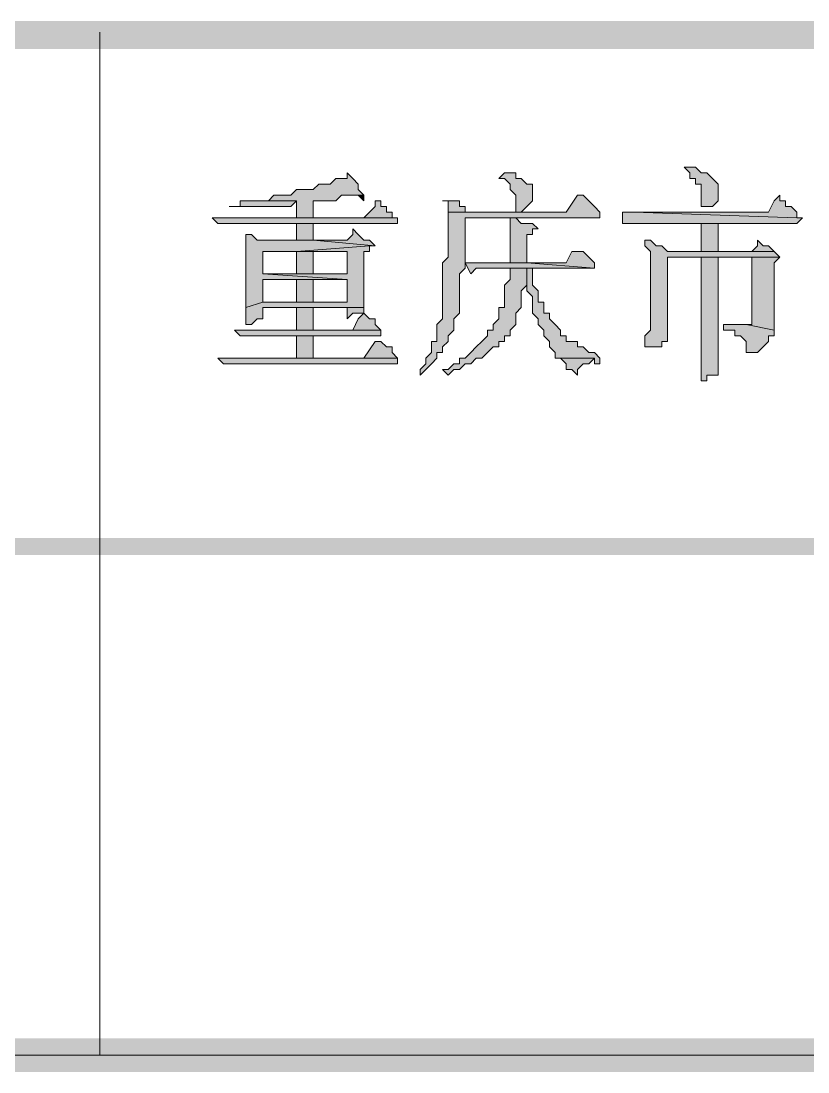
# Model space of a CAD drawing. Header units: millimetres. Extents: x 6 to 291, y 4 to 206.
# Drawn here: x 222.33 to 228.26, y 8.64 to 16.55 of the extents above; entities that cross this region are included whole.
import ezdxf

# ---------------------------------------------------------------- set-up
doc = ezdxf.new("R2010")
doc.units = ezdxf.units.MM
doc.layers.add('C00-00-00', color=7, linetype='Continuous')

msp = doc.modelspace()

# ---------------------------------------------------------------- hatches: boundary and pattern name
at = {"layer": 'C00-00-00'}
h = msp.add_hatch(color=256, dxfattribs=at)
h.dxf.hatch_style = 2
h.paths.add_polyline_path([(286.342664, 16.340669), (286.342664, 16.552333), (101.388337, 16.340669)])
h = msp.add_hatch(color=256, dxfattribs=at)
h.dxf.hatch_style = 2
h.paths.add_polyline_path([(286.342664, 16.552333), (101.388337, 16.340669), (101.388337, 16.552333)])
h = msp.add_hatch(color=256, dxfattribs=at)
h.dxf.hatch_style = 2
h.paths.add_polyline_path([(227.330003, 15.451673), (227.372337, 15.40934), (227.372337, 15.367006), (227.41467, 15.367006), (227.41467, 15.324673), (227.457003, 15.324673), (227.457003, 15.28234), (227.457003, 15.240006), (227.457003, 15.197673), (227.457003, 15.15534), (227.499337, 15.15534), (227.54167, 15.15534), (227.584003, 15.197673), (227.584003, 15.324673), (227.54167, 15.367006), (227.499337, 15.40934), (227.457003, 15.40934), (227.41467, 15.451673), (227.372337, 15.451673)])
h = msp.add_hatch(color=256, dxfattribs=at)
h.dxf.hatch_style = 2
h.paths.add_polyline_path([(224.789994, 15.409331), (224.789994, 15.366997), (224.74766, 15.366997), (224.705327, 15.366997), (224.662994, 15.324664), (224.62066, 15.324664), (224.578327, 15.324664), (224.535994, 15.282331), (224.49366, 15.282331), (224.451327, 15.282331), (224.408994, 15.282331), (224.36666, 15.239997), (224.324327, 15.239997), (224.281994, 15.239997), (224.23966, 15.239997), (224.197327, 15.197664), (224.11266, 15.197664), (224.070327, 15.197664), (223.98566, 15.197664), (224.408994, 15.197664), (224.408994, 15.070664), (223.85866, 15.070664), (224.535994, 15.070664), (224.535994, 15.197664), (224.578327, 15.197664), (224.62066, 15.197664), (224.705327, 15.197664), (224.74766, 15.239997), (224.916994, 15.239997), (224.87466, 15.282331), (224.87466, 15.324664), (224.832327, 15.366997)])
h = msp.add_hatch(color=256, dxfattribs=at)
h.dxf.hatch_style = 2
h.paths.add_polyline_path([(225.975338, 15.409331), (225.933004, 15.366997), (225.975338, 15.366997), (226.017671, 15.324664), (226.017671, 15.282331), (226.060004, 15.239997), (226.060004, 15.155331), (226.060004, 15.112997), (225.721338, 15.112997), (226.102338, 15.112997), (226.144671, 15.155331), (226.187004, 15.197664), (226.187004, 15.282331), (226.187004, 15.324664), (226.144671, 15.324664), (226.102338, 15.366997), (226.060004, 15.366997), (226.060004, 15.409331), (226.017671, 15.409331)])
h = msp.add_hatch(color=256, dxfattribs=at)
h.dxf.hatch_style = 2
h.paths.add_polyline_path([(224.917004, 15.24001), (224.832336, 15.24001), (224.874662, 15.24001), (224.917004, 15.197667)])
h = msp.add_hatch(color=256, dxfattribs=at)
h.dxf.hatch_style = 2
h.paths.add_polyline_path([(226.568002, 15.24001), (226.525669, 15.24001), (226.441002, 15.11301), (225.552002, 15.11301), (225.552002, 15.070676), (225.552002, 14.774343), (225.509669, 14.73201), (225.509669, 14.393343), (225.509669, 14.308676), (225.467335, 14.266343), (225.467335, 14.22401), (225.467335, 14.181676), (225.467335, 14.139343), (225.425002, 14.139343), (225.425002, 14.09701), (225.425002, 14.054676), (225.382669, 14.012343), (225.382669, 13.97001), (225.340335, 13.927676), (225.340335, 13.885343), (225.382669, 13.927676), (225.425002, 13.97001), (225.467335, 14.012343), (225.467335, 14.054676), (225.509669, 14.054676), (225.509669, 14.09701), (225.552002, 14.139343), (225.552002, 14.181676), (225.594335, 14.22401), (225.594335, 14.266343), (225.594335, 14.308676), (225.636669, 14.35101), (225.636669, 14.435676), (225.636669, 14.647343), (225.679002, 14.689676), (225.679002, 15.070676), (226.652669, 15.070676), (226.695002, 15.070676), (226.695002, 15.11301), (226.652669, 15.155343), (226.610335, 15.197676)])
h = msp.add_hatch(color=256, dxfattribs=at)
h.dxf.hatch_style = 2
h.paths.add_polyline_path([(228.049662, 15.24001), (228.007329, 15.197676), (227.964996, 15.11301), (226.948996, 15.11301), (228.176662, 15.070676), (228.176662, 15.11301), (228.134329, 15.155343), (228.091996, 15.155343), (228.091996, 15.197676), (228.049662, 15.197676)])
h = msp.add_hatch(color=256, dxfattribs=at)
h.dxf.hatch_style = 2
h.paths.add_polyline_path([(223.985666, 15.197667), (223.985666, 15.155334), (223.900999, 15.155334), (224.154999, 15.155334), (224.197333, 15.155334), (224.366666, 15.155334), (224.408999, 15.197667)])
h = msp.add_hatch(color=256, dxfattribs=at)
h.dxf.hatch_style = 2
h.paths.add_polyline_path([(225.043999, 15.197667), (225.001666, 15.197667), (225.001666, 15.155334), (224.916999, 15.070667), (224.535999, 15.070667), (225.170999, 15.070667), (225.128666, 15.070667), (225.128666, 15.113001), (225.086333, 15.113001), (225.086333, 15.155334), (225.043999, 15.155334)])
h = msp.add_hatch(color=256, dxfattribs=at)
h.dxf.hatch_style = 2
h.paths.add_polyline_path([(225.509669, 15.197667), (225.552002, 15.197667), (225.552002, 15.113001), (226.102335, 15.113001), (225.679002, 15.113001), (225.679002, 15.155334), (225.636669, 15.155334), (225.636669, 15.197667), (225.594335, 15.197667), (225.552002, 15.197667)])
h = msp.add_hatch(color=256, dxfattribs=at)
h.dxf.hatch_style = 2
h.paths.add_polyline_path([(223.774003, 15.070672), (223.816336, 15.028339), (225.171003, 15.028339), (225.171003, 15.070672), (223.858669, 15.070672), (223.816336, 15.070672)])
h = msp.add_hatch(color=256, dxfattribs=at)
h.dxf.hatch_style = 2
h.paths.add_polyline_path([(226.017664, 15.070672), (226.017664, 14.816672), (226.017664, 14.732006), (225.763664, 14.732006), (226.144664, 14.732006), (226.144664, 14.859006), (226.144664, 14.943672), (226.186997, 14.943672), (226.186997, 14.986006), (226.229331, 14.986006), (226.186997, 15.028339), (226.144664, 15.028339), (226.102331, 15.028339), (226.059997, 15.070672)])
h = msp.add_hatch(color=256, dxfattribs=at)
h.dxf.hatch_style = 2
h.paths.add_polyline_path([(226.864334, 15.112999), (226.864334, 15.028332), (228.176667, 15.028332), (228.219001, 15.070665), (228.176667, 15.070665), (226.949001, 15.112999)])
h = msp.add_hatch(color=256, dxfattribs=at)
h.dxf.hatch_style = 2
h.paths.add_polyline_path([(224.536004, 15.02833), (224.408993, 15.02833), (224.408993, 14.901335), (224.155003, 14.901335), (224.536004, 14.901335)])
h = msp.add_hatch(color=256, dxfattribs=at)
h.dxf.hatch_style = 2
h.paths.add_polyline_path([(224.832336, 14.986004), (224.832336, 14.94367), (224.790003, 14.901337), (224.536003, 14.901337), (225.001669, 14.859004), (224.959336, 14.901337), (224.917003, 14.901337), (224.874669, 14.94367)])
h = msp.add_hatch(color=256, dxfattribs=at)
h.dxf.hatch_style = 2
h.paths.add_polyline_path([(227.583993, 15.02833), (227.456998, 15.02833), (227.456998, 14.816666), (227.202992, 14.816666), (227.583993, 14.816666)])
h = msp.add_hatch(color=256, dxfattribs=at)
h.dxf.hatch_style = 2
h.paths.add_polyline_path([(224.027992, 14.943661), (224.027992, 14.393328), (224.154992, 14.435661), (224.154992, 14.604995), (224.408992, 14.604995), (224.789992, 14.604995), (224.154992, 14.647328), (224.154992, 14.816661), (224.408992, 14.816661), (224.959326, 14.858995), (225.001659, 14.858995), (224.535992, 14.901328), (224.154992, 14.901328), (224.112659, 14.901328), (224.070326, 14.943661)])
h = msp.add_hatch(color=256, dxfattribs=at)
h.dxf.hatch_style = 2
h.paths.add_polyline_path([(227.033671, 14.901335), (227.033671, 14.859002), (227.076004, 14.816669), (227.076004, 14.224002), (227.033671, 14.181669), (227.033671, 14.097002), (227.076004, 14.097002), (227.118338, 14.097002), (227.160671, 14.097002), (227.160671, 14.139335), (227.203004, 14.139335), (227.203004, 14.774335), (227.457004, 14.774335), (228.049671, 14.774335), (228.007338, 14.816669), (227.203004, 14.816669), (227.160671, 14.859002), (227.118338, 14.859002), (227.076004, 14.901335)])
h = msp.add_hatch(color=256, dxfattribs=at)
h.dxf.hatch_style = 2
h.paths.add_polyline_path([(227.880341, 14.901335), (227.880341, 14.859002), (227.838008, 14.816669), (227.584008, 14.816669), (228.007341, 14.816669), (227.965008, 14.859002), (227.922674, 14.859002)])
h = msp.add_hatch(color=256, dxfattribs=at)
h.dxf.hatch_style = 2
h.paths.add_polyline_path([(224.959331, 14.859009), (224.408997, 14.816675), (224.789997, 14.816675), (224.789997, 14.647342), (224.154997, 14.647342), (224.789997, 14.605009), (224.789997, 14.435675), (224.535997, 14.435675), (224.154997, 14.435675), (224.027997, 14.393342), (224.027997, 14.266342), (224.070331, 14.266342), (224.112664, 14.308675), (224.154997, 14.308675), (224.154997, 14.351009), (224.154997, 14.393342), (224.408997, 14.393342), (224.535997, 14.393342), (224.789997, 14.393342), (224.916997, 14.393342), (224.916997, 14.816675), (224.959331, 14.816675)])
h = msp.add_hatch(color=256, dxfattribs=at)
h.dxf.hatch_style = 2
h.paths.add_polyline_path([(224.408993, 14.816666), (224.408993, 14.647329), (224.536004, 14.647329), (224.536004, 14.816666), (224.789994, 14.816666)])
h = msp.add_hatch(color=256, dxfattribs=at)
h.dxf.hatch_style = 2
h.paths.add_polyline_path([(226.52566, 14.816666), (226.483326, 14.816666), (226.440993, 14.732), (226.14466, 14.732), (226.65266, 14.689666), (226.65266, 14.732), (226.610326, 14.774333), (226.567993, 14.816666)])
h = msp.add_hatch(color=256, dxfattribs=at)
h.dxf.hatch_style = 2
h.paths.add_polyline_path([(225.679006, 14.731998), (225.721339, 14.647331), (225.763672, 14.689665), (226.652672, 14.689665), (226.144672, 14.731998), (225.721339, 14.731998)])
h = msp.add_hatch(color=256, dxfattribs=at)
h.dxf.hatch_style = 2
h.paths.add_polyline_path([(227.583993, 14.77434), (227.456993, 14.77434), (227.456993, 14.054674), (227.456993, 13.843007), (227.499326, 13.843007), (227.499326, 13.88534), (227.54166, 13.88534), (227.583993, 13.88534)])
h = msp.add_hatch(color=256, dxfattribs=at)
h.dxf.hatch_style = 2
h.paths.add_polyline_path([(228.049662, 14.77434), (227.837996, 14.77434), (227.837996, 14.308674), (227.837996, 14.26634), (227.795662, 14.26634), (228.007329, 14.224007), (228.007329, 14.732007)])
h = msp.add_hatch(color=256, dxfattribs=at)
h.dxf.hatch_style = 2
h.paths.add_polyline_path([(226.017664, 14.689672), (226.017664, 14.605005), (225.975331, 14.562672), (225.975331, 14.478005), (225.975331, 14.435672), (225.975331, 14.393338), (225.932997, 14.393338), (225.932997, 14.351005), (225.932997, 14.308672), (225.890664, 14.266338), (225.890664, 14.224005), (225.848331, 14.224005), (225.848331, 14.181672), (225.805997, 14.139338), (225.763664, 14.097005), (225.721331, 14.054672), (225.678997, 14.012338), (225.636664, 14.012338), (225.636664, 13.970005), (225.594331, 13.970005), (225.551997, 13.927672), (225.509664, 13.927672), (225.551997, 13.885338), (225.594331, 13.927672), (225.636664, 13.927672), (225.678997, 13.970005), (225.721331, 13.970005), (225.763664, 14.012338), (225.805997, 14.012338), (225.848331, 14.054672), (225.890664, 14.097005), (225.932997, 14.097005), (225.932997, 14.139338), (225.975331, 14.139338), (225.975331, 14.181672), (226.017664, 14.181672), (226.017664, 14.224005), (226.059997, 14.266338), (226.059997, 14.308672), (226.059997, 14.351005), (226.102331, 14.393338), (226.102331, 14.435672), (226.102331, 14.520338), (226.144664, 14.562672), (226.144664, 14.689672)])
h = msp.add_hatch(color=256, dxfattribs=at)
h.dxf.hatch_style = 2
h.paths.add_polyline_path([(226.187001, 14.689672), (226.017668, 14.689672), (226.144668, 14.689672), (226.144668, 14.520338), (226.187001, 14.478005), (226.187001, 14.435672), (226.187001, 14.393338), (226.187001, 14.351005), (226.229335, 14.308672), (226.229335, 14.266338), (226.271668, 14.224005), (226.271668, 14.181672), (226.314001, 14.139338), (226.314001, 14.097005), (226.356335, 14.054672), (226.356335, 14.012338), (226.398668, 14.012338), (226.652668, 14.012338), (226.652668, 13.970005), (226.695001, 13.970005), (226.695001, 14.012338), (226.652668, 14.054672), (226.610335, 14.054672), (226.568001, 14.097005), (226.525668, 14.097005), (226.525668, 14.139338), (226.483335, 14.139338), (226.441001, 14.139338), (226.441001, 14.181672), (226.398668, 14.181672), (226.398668, 14.224005), (226.356335, 14.266338), (226.314001, 14.308672), (226.314001, 14.351005), (226.271668, 14.351005), (226.271668, 14.393338), (226.271668, 14.435672), (226.229335, 14.435672), (226.229335, 14.478005), (226.229335, 14.520338), (226.187001, 14.562672), (226.187001, 14.605005), (226.187001, 14.647338)])
h = msp.add_hatch(color=256, dxfattribs=at)
h.dxf.hatch_style = 2
h.paths.add_polyline_path([(224.536004, 14.435666), (224.536004, 14.605003), (224.408993, 14.605003), (224.408993, 14.435666)])
h = msp.add_hatch(color=256, dxfattribs=at)
h.dxf.hatch_style = 2
h.paths.add_polyline_path([(224.917004, 14.350997), (224.874671, 14.308664), (224.832338, 14.223997), (224.028004, 14.223997), (225.044004, 14.223997), (225.001671, 14.266331), (225.001671, 14.308664), (224.959338, 14.308664)])
h = msp.add_hatch(color=256, dxfattribs=at)
h.dxf.hatch_style = 2
h.paths.add_polyline_path([(224.536004, 14.224002), (224.536004, 14.39334), (224.408993, 14.39334), (224.408993, 14.224002)])
h = msp.add_hatch(color=256, dxfattribs=at)
h.dxf.hatch_style = 2
h.paths.add_polyline_path([(224.917004, 14.39334), (224.790004, 14.39334), (224.790004, 14.308673), (224.832338, 14.351006), (224.874671, 14.351006), (224.917004, 14.351006)])
h = msp.add_hatch(color=256, dxfattribs=at)
h.dxf.hatch_style = 2
h.paths.add_polyline_path([(227.626335, 14.266329), (227.626335, 14.223995), (227.668669, 14.223995), (227.711002, 14.223995), (227.711002, 14.181662), (227.753335, 14.181662), (227.795669, 14.139329), (227.795669, 14.096995), (227.795669, 14.054662), (227.838002, 14.054662), (227.880335, 14.054662), (227.922669, 14.096995), (227.965002, 14.139329), (227.965002, 14.181662), (228.007335, 14.181662), (228.007335, 14.223995), (227.795669, 14.266329), (227.753335, 14.266329), (227.668669, 14.266329)])
h = msp.add_hatch(color=256, dxfattribs=at)
h.dxf.hatch_style = 2
h.paths.add_polyline_path([(223.94334, 14.224002), (223.985673, 14.181669), (225.044006, 14.181669), (225.044006, 14.224002)])
h = msp.add_hatch(color=256, dxfattribs=at)
h.dxf.hatch_style = 2
h.paths.add_polyline_path([(224.536004, 14.012339), (224.536004, 14.181676), (224.408993, 14.181676), (224.408993, 14.012339)])
h = msp.add_hatch(color=256, dxfattribs=at)
h.dxf.hatch_style = 2
h.paths.add_polyline_path([(225.001673, 14.139334), (224.917006, 14.012334), (223.901006, 14.012334), (225.171006, 14.012334), (225.128673, 14.054667), (225.128673, 14.097001), (225.08634, 14.097001), (225.044006, 14.139334)])
h = msp.add_hatch(color=256, dxfattribs=at)
h.dxf.hatch_style = 2
h.paths.add_polyline_path([(223.816329, 14.012339), (223.858662, 13.970006), (225.170996, 13.970006), (225.170996, 14.012339), (223.900996, 14.012339)])
h = msp.add_hatch(color=256, dxfattribs=at)
h.dxf.hatch_style = 2
h.paths.add_polyline_path([(226.398665, 14.012339), (226.440998, 13.970006), (226.440998, 13.927672), (226.483331, 13.927672), (226.525665, 13.885339), (226.525665, 13.927672), (226.567998, 13.970006), (226.610331, 13.970006), (226.652665, 14.012339)])
h = msp.add_hatch(color=256, dxfattribs=at)
h.dxf.hatch_style = 2
h.paths.add_polyline_path([(139.784669, 12.657674), (139.784669, 12.530663), (286.342664, 12.657674)])
h = msp.add_hatch(color=256, dxfattribs=at)
h.dxf.hatch_style = 2
h.paths.add_polyline_path([(139.784669, 12.530663), (286.342664, 12.657674), (286.342664, 12.530663)])
h = msp.add_hatch(color=256, dxfattribs=at)
h.dxf.hatch_style = 2
h.paths.add_polyline_path([(139.784669, 12.657674), (139.784669, 12.530663), (286.342664, 12.657674)])
h = msp.add_hatch(color=256, dxfattribs=at)
h.dxf.hatch_style = 2
h.paths.add_polyline_path([(139.784669, 12.530663), (286.342664, 12.657674), (286.342664, 12.530663)])
h = msp.add_hatch(color=256, dxfattribs=at)
h.dxf.hatch_style = 2
h.paths.add_polyline_path([(286.469659, 8.636004), (286.173327, 8.89001), (17.653, 8.636004)])
h = msp.add_hatch(color=256, dxfattribs=at)
h.dxf.hatch_style = 2
h.paths.add_polyline_path([(286.173327, 8.89001), (17.653, 8.636004), (17.907, 8.89001)])
h = msp.add_hatch(color=256, dxfattribs=at)
h.dxf.hatch_style = 2
h.paths.add_polyline_path([(101.388337, 8.847667), (101.388337, 8.67833), (286.342664, 8.847667)])
h = msp.add_hatch(color=256, dxfattribs=at)
h.dxf.hatch_style = 2
h.paths.add_polyline_path([(101.388337, 8.67833), (286.342664, 8.847667), (286.342664, 8.67833)])

# ---------------------------------------------------------------- linework, layer by layer
at = {"layer": 'C00-00-00', "lineweight": 15}
for points in [[(222.927333, 16.467664), (222.927333, 8.762999)], [(286.342664, 8.762999), (103.759001, 8.762999)], [(139.784669, 8.762999), (103.759001, 8.762999), (286.342664, 8.762999)], [(139.784669, 8.762999), (103.759001, 8.762999), (286.342664, 8.762999)]]:
    msp.add_lwpolyline(points, dxfattribs=at)
at = {"layer": 'C00-00-00', "lineweight": 13}
for points in [[(227.330003, 15.451673), (227.372337, 15.40934), (227.372337, 15.367006), (227.41467, 15.367006), (227.41467, 15.324673), (227.457003, 15.324673), (227.457003, 15.28234), (227.457003, 15.240006), (227.457003, 15.197673), (227.457003, 15.15534), (227.499337, 15.15534), (227.54167, 15.15534), (227.584003, 15.197673), (227.584003, 15.324673), (227.54167, 15.367006), (227.499337, 15.40934), (227.457003, 15.40934), (227.41467, 15.451673), (227.372337, 15.451673)], [(224.789994, 15.409331), (224.789994, 15.366997), (224.74766, 15.366997), (224.705327, 15.366997), (224.662994, 15.324664), (224.62066, 15.324664), (224.578327, 15.324664), (224.535994, 15.282331), (224.49366, 15.282331), (224.451327, 15.282331), (224.408994, 15.282331), (224.36666, 15.239997), (224.324327, 15.239997), (224.281994, 15.239997), (224.23966, 15.239997), (224.197327, 15.197664), (224.11266, 15.197664), (224.070327, 15.197664), (223.98566, 15.197664), (224.408994, 15.197664), (224.408994, 15.070664), (223.85866, 15.070664), (224.535994, 15.070664), (224.535994, 15.197664), (224.578327, 15.197664), (224.62066, 15.197664), (224.705327, 15.197664), (224.74766, 15.239997), (224.916994, 15.239997), (224.87466, 15.282331), (224.87466, 15.324664), (224.832327, 15.366997)], [(225.975338, 15.409331), (225.933004, 15.366997), (225.975338, 15.366997), (226.017671, 15.324664), (226.017671, 15.282331), (226.060004, 15.239997), (226.060004, 15.155331), (226.060004, 15.112997), (225.721338, 15.112997), (226.102338, 15.112997), (226.144671, 15.155331), (226.187004, 15.197664), (226.187004, 15.282331), (226.187004, 15.324664), (226.144671, 15.324664), (226.102338, 15.366997), (226.060004, 15.366997), (226.060004, 15.409331), (226.017671, 15.409331)], [(224.917004, 15.24001), (224.832336, 15.24001), (224.874662, 15.24001), (224.917004, 15.197667)], [(226.568002, 15.24001), (226.525669, 15.24001), (226.441002, 15.11301), (225.552002, 15.11301), (225.552002, 15.070676), (225.552002, 14.774343), (225.509669, 14.73201), (225.509669, 14.393343), (225.509669, 14.308676), (225.467335, 14.266343), (225.467335, 14.22401), (225.467335, 14.181676), (225.467335, 14.139343), (225.425002, 14.139343), (225.425002, 14.09701), (225.425002, 14.054676), (225.382669, 14.012343), (225.382669, 13.97001), (225.340335, 13.927676), (225.340335, 13.885343), (225.382669, 13.927676), (225.425002, 13.97001), (225.467335, 14.012343), (225.467335, 14.054676), (225.509669, 14.054676), (225.509669, 14.09701), (225.552002, 14.139343), (225.552002, 14.181676), (225.594335, 14.22401), (225.594335, 14.266343), (225.594335, 14.308676), (225.636669, 14.35101), (225.636669, 14.435676), (225.636669, 14.647343), (225.679002, 14.689676), (225.679002, 15.070676), (226.652669, 15.070676), (226.695002, 15.070676), (226.695002, 15.11301), (226.652669, 15.155343), (226.610335, 15.197676)], [(228.049662, 15.24001), (228.007329, 15.197676), (227.964996, 15.11301), (226.948996, 15.11301), (228.176662, 15.070676), (228.176662, 15.11301), (228.134329, 15.155343), (228.091996, 15.155343), (228.091996, 15.197676), (228.049662, 15.197676)], [(223.985666, 15.197667), (223.985666, 15.155334), (223.900999, 15.155334), (224.154999, 15.155334), (224.197333, 15.155334), (224.366666, 15.155334), (224.408999, 15.197667)], [(225.043999, 15.197667), (225.001666, 15.197667), (225.001666, 15.155334), (224.916999, 15.070667), (224.535999, 15.070667), (225.170999, 15.070667), (225.128666, 15.070667), (225.128666, 15.113001), (225.086333, 15.113001), (225.086333, 15.155334), (225.043999, 15.155334)], [(225.509669, 15.197667), (225.552002, 15.197667), (225.552002, 15.113001), (226.102335, 15.113001), (225.679002, 15.113001), (225.679002, 15.155334), (225.636669, 15.155334), (225.636669, 15.197667), (225.594335, 15.197667), (225.552002, 15.197667)], [(223.774003, 15.070672), (223.816336, 15.028339), (225.171003, 15.028339), (225.171003, 15.070672), (223.858669, 15.070672), (223.816336, 15.070672)], [(226.017664, 15.070672), (226.017664, 14.816672), (226.017664, 14.732006), (225.763664, 14.732006), (226.144664, 14.732006), (226.144664, 14.859006), (226.144664, 14.943672), (226.186997, 14.943672), (226.186997, 14.986006), (226.229331, 14.986006), (226.186997, 15.028339), (226.144664, 15.028339), (226.102331, 15.028339), (226.059997, 15.070672)], [(226.864334, 15.112999), (226.864334, 15.028332), (228.176667, 15.028332), (228.219001, 15.070665), (228.176667, 15.070665), (226.949001, 15.112999)], [(224.536004, 15.02833), (224.408993, 15.02833), (224.408993, 14.901335), (224.155003, 14.901335), (224.536004, 14.901335)], [(224.832336, 14.986004), (224.832336, 14.94367), (224.790003, 14.901337), (224.536003, 14.901337), (225.001669, 14.859004), (224.959336, 14.901337), (224.917003, 14.901337), (224.874669, 14.94367)], [(227.583993, 15.02833), (227.456998, 15.02833), (227.456998, 14.816666), (227.202992, 14.816666), (227.583993, 14.816666)], [(224.027992, 14.943661), (224.027992, 14.393328), (224.154992, 14.435661), (224.154992, 14.604995), (224.408992, 14.604995), (224.789992, 14.604995), (224.154992, 14.647328), (224.154992, 14.816661), (224.408992, 14.816661), (224.959326, 14.858995), (225.001659, 14.858995), (224.535992, 14.901328), (224.154992, 14.901328), (224.112659, 14.901328), (224.070326, 14.943661)], [(227.033671, 14.901335), (227.033671, 14.859002), (227.076004, 14.816669), (227.076004, 14.224002), (227.033671, 14.181669), (227.033671, 14.097002), (227.076004, 14.097002), (227.118338, 14.097002), (227.160671, 14.097002), (227.160671, 14.139335), (227.203004, 14.139335), (227.203004, 14.774335), (227.457004, 14.774335), (228.049671, 14.774335), (228.007338, 14.816669), (227.203004, 14.816669), (227.160671, 14.859002), (227.118338, 14.859002), (227.076004, 14.901335)], [(227.880341, 14.901335), (227.880341, 14.859002), (227.838008, 14.816669), (227.584008, 14.816669), (228.007341, 14.816669), (227.965008, 14.859002), (227.922674, 14.859002)], [(224.959331, 14.859009), (224.408997, 14.816675), (224.789997, 14.816675), (224.789997, 14.647342), (224.154997, 14.647342), (224.789997, 14.605009), (224.789997, 14.435675), (224.535997, 14.435675), (224.154997, 14.435675), (224.027997, 14.393342), (224.027997, 14.266342), (224.070331, 14.266342), (224.112664, 14.308675), (224.154997, 14.308675), (224.154997, 14.351009), (224.154997, 14.393342), (224.408997, 14.393342), (224.535997, 14.393342), (224.789997, 14.393342), (224.916997, 14.393342), (224.916997, 14.816675), (224.959331, 14.816675)], [(224.408993, 14.816666), (224.408993, 14.647329), (224.536004, 14.647329), (224.536004, 14.816666), (224.789994, 14.816666)], [(226.52566, 14.816666), (226.483326, 14.816666), (226.440993, 14.732), (226.14466, 14.732), (226.65266, 14.689666), (226.65266, 14.732), (226.610326, 14.774333), (226.567993, 14.816666)], [(225.679006, 14.731998), (225.721339, 14.647331), (225.763672, 14.689665), (226.652672, 14.689665), (226.144672, 14.731998), (225.721339, 14.731998)], [(227.583993, 14.77434), (227.456993, 14.77434), (227.456993, 14.054674), (227.456993, 13.843007), (227.499326, 13.843007), (227.499326, 13.88534), (227.54166, 13.88534), (227.583993, 13.88534)], [(228.049662, 14.77434), (227.837996, 14.77434), (227.837996, 14.308674), (227.837996, 14.26634), (227.795662, 14.26634), (228.007329, 14.224007), (228.007329, 14.732007)], [(226.017664, 14.689672), (226.017664, 14.605005), (225.975331, 14.562672), (225.975331, 14.478005), (225.975331, 14.435672), (225.975331, 14.393338), (225.932997, 14.393338), (225.932997, 14.351005), (225.932997, 14.308672), (225.890664, 14.266338), (225.890664, 14.224005), (225.848331, 14.224005), (225.848331, 14.181672), (225.805997, 14.139338), (225.763664, 14.097005), (225.721331, 14.054672), (225.678997, 14.012338), (225.636664, 14.012338), (225.636664, 13.970005), (225.594331, 13.970005), (225.551997, 13.927672), (225.509664, 13.927672), (225.551997, 13.885338), (225.594331, 13.927672), (225.636664, 13.927672), (225.678997, 13.970005), (225.721331, 13.970005), (225.763664, 14.012338), (225.805997, 14.012338), (225.848331, 14.054672), (225.890664, 14.097005), (225.932997, 14.097005), (225.932997, 14.139338), (225.975331, 14.139338), (225.975331, 14.181672), (226.017664, 14.181672), (226.017664, 14.224005), (226.059997, 14.266338), (226.059997, 14.308672), (226.059997, 14.351005), (226.102331, 14.393338), (226.102331, 14.435672), (226.102331, 14.520338), (226.144664, 14.562672), (226.144664, 14.689672)], [(226.187001, 14.689672), (226.017668, 14.689672), (226.144668, 14.689672), (226.144668, 14.520338), (226.187001, 14.478005), (226.187001, 14.435672), (226.187001, 14.393338), (226.187001, 14.351005), (226.229335, 14.308672), (226.229335, 14.266338), (226.271668, 14.224005), (226.271668, 14.181672), (226.314001, 14.139338), (226.314001, 14.097005), (226.356335, 14.054672), (226.356335, 14.012338), (226.398668, 14.012338), (226.652668, 14.012338), (226.652668, 13.970005), (226.695001, 13.970005), (226.695001, 14.012338), (226.652668, 14.054672), (226.610335, 14.054672), (226.568001, 14.097005), (226.525668, 14.097005), (226.525668, 14.139338), (226.483335, 14.139338), (226.441001, 14.139338), (226.441001, 14.181672), (226.398668, 14.181672), (226.398668, 14.224005), (226.356335, 14.266338), (226.314001, 14.308672), (226.314001, 14.351005), (226.271668, 14.351005), (226.271668, 14.393338), (226.271668, 14.435672), (226.229335, 14.435672), (226.229335, 14.478005), (226.229335, 14.520338), (226.187001, 14.562672), (226.187001, 14.605005), (226.187001, 14.647338)], [(224.536004, 14.435666), (224.536004, 14.605003), (224.408993, 14.605003), (224.408993, 14.435666)], [(224.917004, 14.350997), (224.874671, 14.308664), (224.832338, 14.223997), (224.028004, 14.223997), (225.044004, 14.223997), (225.001671, 14.266331), (225.001671, 14.308664), (224.959338, 14.308664)], [(224.536004, 14.224002), (224.536004, 14.39334), (224.408993, 14.39334), (224.408993, 14.224002)], [(224.917004, 14.39334), (224.790004, 14.39334), (224.790004, 14.308673), (224.832338, 14.351006), (224.874671, 14.351006), (224.917004, 14.351006)], [(227.626335, 14.266329), (227.626335, 14.223995), (227.668669, 14.223995), (227.711002, 14.223995), (227.711002, 14.181662), (227.753335, 14.181662), (227.795669, 14.139329), (227.795669, 14.096995), (227.795669, 14.054662), (227.838002, 14.054662), (227.880335, 14.054662), (227.922669, 14.096995), (227.965002, 14.139329), (227.965002, 14.181662), (228.007335, 14.181662), (228.007335, 14.223995), (227.795669, 14.266329), (227.753335, 14.266329), (227.668669, 14.266329)], [(223.94334, 14.224002), (223.985673, 14.181669), (225.044006, 14.181669), (225.044006, 14.224002)], [(224.536004, 14.012339), (224.536004, 14.181676), (224.408993, 14.181676), (224.408993, 14.012339)], [(225.001673, 14.139334), (224.917006, 14.012334), (223.901006, 14.012334), (225.171006, 14.012334), (225.128673, 14.054667), (225.128673, 14.097001), (225.08634, 14.097001), (225.044006, 14.139334)], [(223.816329, 14.012339), (223.858662, 13.970006), (225.170996, 13.970006), (225.170996, 14.012339), (223.900996, 14.012339)], [(226.398665, 14.012339), (226.440998, 13.970006), (226.440998, 13.927672), (226.483331, 13.927672), (226.525665, 13.885339), (226.525665, 13.927672), (226.567998, 13.970006), (226.610331, 13.970006), (226.652665, 14.012339)]]:
    msp.add_lwpolyline(points, close=True, dxfattribs=at)

doc.saveas('drawing.dxf')
